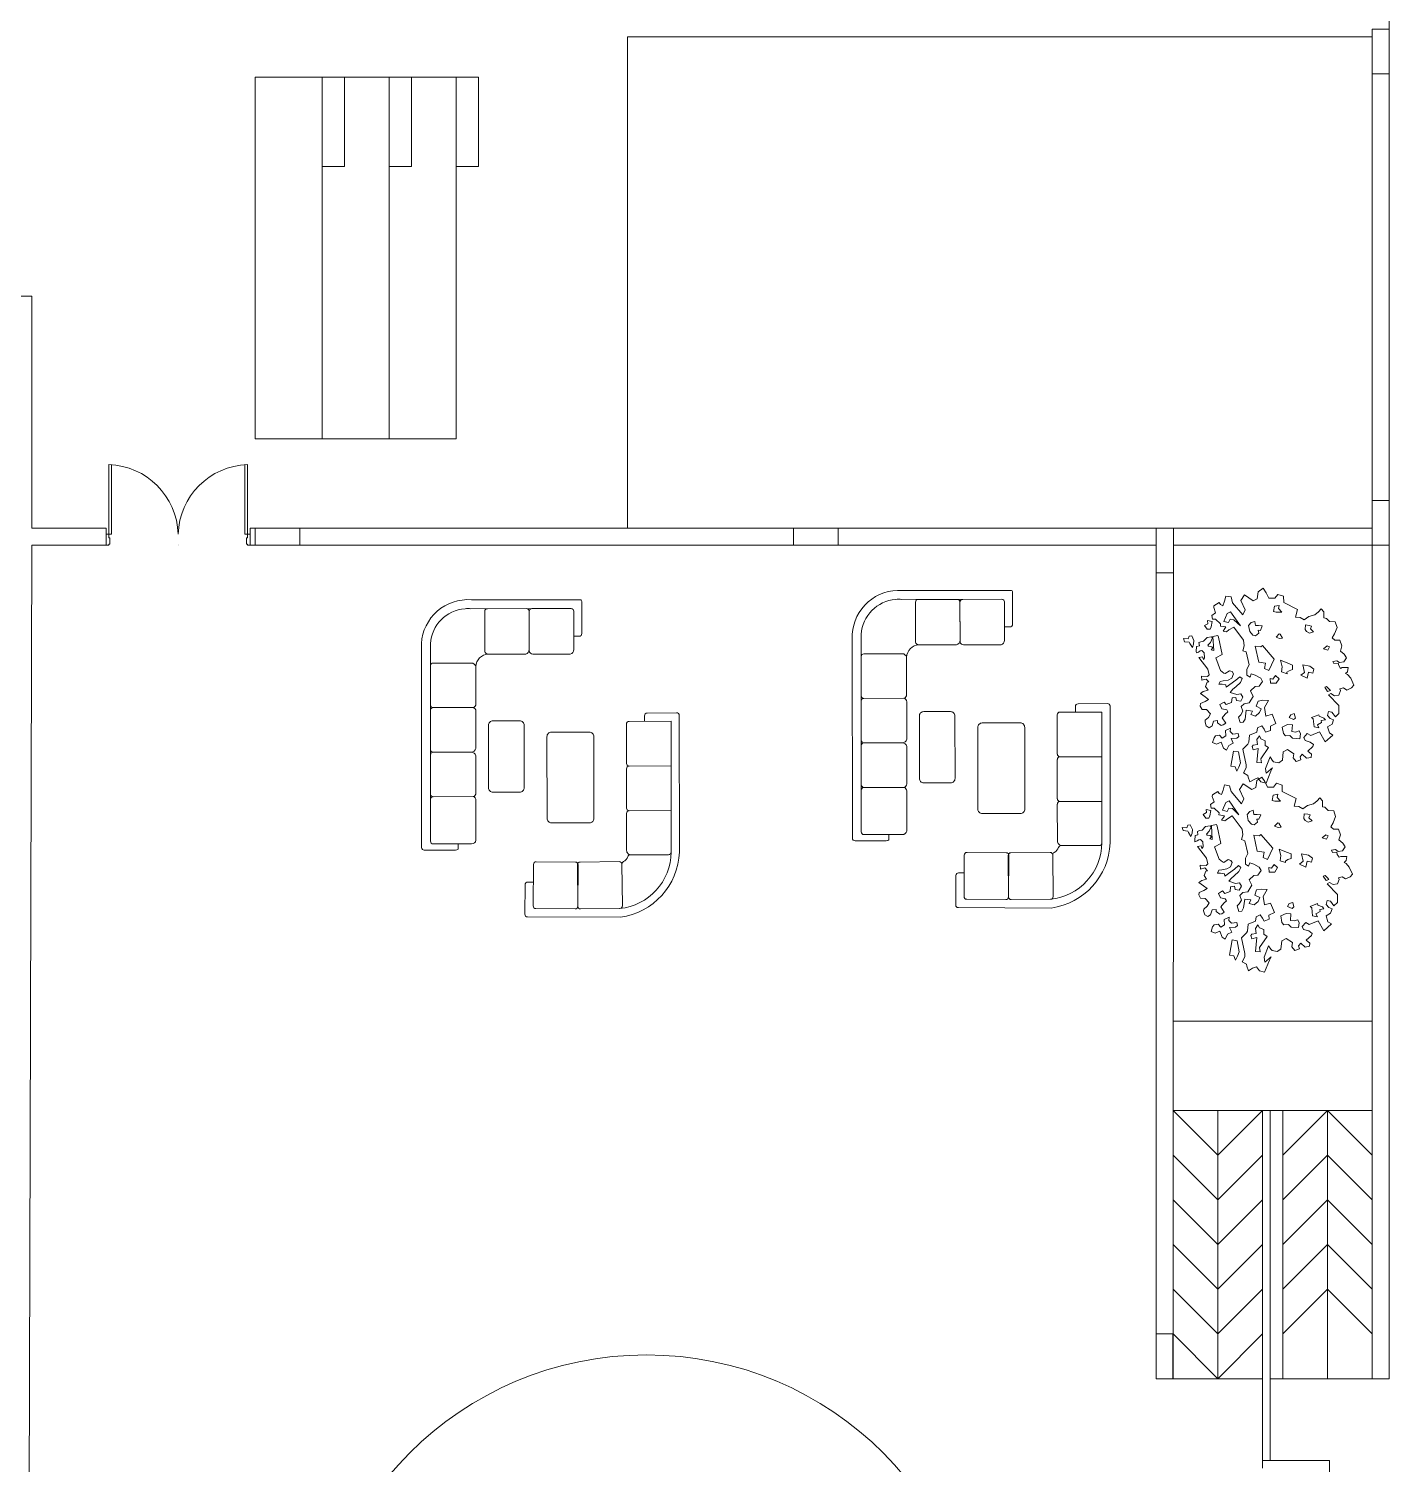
# Model space of a CAD drawing. Header units: inches. Extents: x 2 to 186, y 1 to 125.
# Drawn here: x 38.06 to 56.33, y 56.9 to 76.17 of the extents above; entities that cross this region are included whole.
import ezdxf

# ---------------------------------------------------------------- set-up
doc = ezdxf.new("R2010")
doc.units = ezdxf.units.IN
doc.header["$MEASUREMENT"] = 0
for name, color, linetype, lineweight in [('M_BRUSHES', 104, 'Continuous', 5), ('M_COL', 250, 'Continuous', 20), ('M_ELEV 2', 251, 'Continuous', 15), ('M_WALLS', 251, 'Continuous', 15)]:
    doc.layers.add(name, color=color, linetype=linetype, lineweight=lineweight)
doc.layers.add('M_FURNITURE', color=250, linetype='Continuous', lineweight=5, transparency=0.1)

msp = doc.modelspace()

# ---------------------------------------------------------------- linework, layer by layer
msp.add_line((53.432, 58.045), (53.432, 58.645))
at = {"layer": 'M_BRUSHES'}
for points in [[(54.064, 68.151), (54.066, 68.182), (54, 68.245), (53.958, 68.244), (53.95, 68.292), (53.999, 68.33), (53.975, 68.4), (53.977, 68.424), (54.049, 68.466), (54.066, 68.439), (54.098, 68.425), (54.12, 68.484), (54.139, 68.555), (54.208, 68.542), (54.227, 68.465), (54.367, 68.303), (54.398, 68.37), (54.341, 68.495), (54.39, 68.57), (54.507, 68.492), (54.558, 68.519), (54.573, 68.613), (54.639, 68.66), (54.679, 68.6), (54.715, 68.526), (54.795, 68.526), (54.835, 68.577), (54.912, 68.552), (54.915, 68.467), (55.102, 68.375), (55.075, 68.272), (55.137, 68.265), (55.191, 68.236), (55.252, 68.278), (55.333, 68.302), (55.382, 68.342), (55.417, 68.384), (55.455, 68.341), (55.456, 68.262), (55.488, 68.255), (55.531, 68.213), (55.606, 68.207), (55.631, 68.132), (55.596, 68.047), (55.567, 67.994), (55.603, 67.962), (55.67, 67.962), (55.695, 67.886), (55.676, 67.816), (55.726, 67.775), (55.758, 67.726), (55.724, 67.671), (55.664, 67.661), (55.63, 67.686), (55.576, 67.677), (55.587, 67.649), (55.648, 67.652), (55.653, 67.622), (55.677, 67.583), (55.7, 67.593), (55.779, 67.594), (55.771, 67.538), (55.744, 67.515), (55.771, 67.501), (55.815, 67.453), (55.856, 67.357), (55.824, 67.321), (55.763, 67.292), (55.72, 67.322), (55.668, 67.307), (55.678, 67.284), (55.657, 67.225), (55.597, 67.216), (55.55, 67.245), (55.516, 67.227), (55.656, 67.086), (55.655, 66.976), (55.609, 66.932), (55.561, 66.996), (55.517, 67.002), (55.502, 66.95), (55.539, 66.908), (55.584, 66.891), (55.564, 66.833), (55.502, 66.797), (55.528, 66.716), (55.575, 66.688), (55.473, 66.597), (55.395, 66.73), (55.277, 66.68), (55.229, 66.71), (55.183, 66.654), (55.201, 66.613), (55.272, 66.594), (55.314, 66.559), (55.307, 66.533), (55.237, 66.472), (55.286, 66.431), (55.282, 66.388), (55.222, 66.378), (55.165, 66.43), (55.134, 66.395), (55.146, 66.354), (55.083, 66.331), (55.044, 66.38), (55.053, 66.437), (54.965, 66.495), (54.909, 66.462), (54.897, 66.35), (54.848, 66.317), (54.778, 66.33), (54.762, 66.351), (54.731, 66.395), (54.67, 66.241), (54.681, 66.175), (54.766, 66.248), (54.744, 66.202), (54.678, 66.041), (54.608, 66.059), (54.568, 66.114), (54.517, 66.093), (54.462, 66.06), (54.439, 66.123), (54.435, 66.147), (54.374, 66.18), (54.412, 66.247), (54.411, 66.29), (54.365, 66.5), (54.433, 66.566), (54.433, 66.566), (54.447, 66.593), (54.456, 66.686), (54.553, 66.727), (54.563, 66.783), (54.62, 66.81), (54.651, 66.767), (54.67, 66.727), (54.739, 66.751), (54.736, 66.806), (54.81, 66.842), (54.758, 66.968), (54.677, 66.942), (54.658, 67.056), (54.71, 67.15), (54.635, 67.156), (54.57, 67.145), (54.545, 67.074), (54.612, 67.042), (54.59, 66.99), (54.536, 66.943), (54.472, 66.964), (54.494, 67.01), (54.413, 67.021), (54.396, 66.903), (54.372, 66.862), (54.33, 66.855), (54.306, 66.93), (54.338, 66.96), (54.367, 67.008), (54.344, 67.071), (54.386, 67.109), (54.452, 67.12), (54.505, 67.207), (54.468, 67.28), (54.532, 67.34), (54.586, 67.343), (54.631, 67.405), (54.606, 67.45), (54.531, 67.492), (54.48, 67.509), (54.463, 67.464), (54.421, 67.493), (54.42, 67.572), (54.453, 67.632), (54.412, 67.804), (54.367, 67.821), (54.386, 67.885), (54.374, 67.962), (54.244, 68.138), (54.177, 68.102), (54.145, 68.073), (54.1, 68.083), (54.125, 68.119), (54.139, 68.139), (54.064, 68.151)], [(54.155, 68.32), (54.201, 68.341), (54.333, 68.155), (54.246, 68.237), (54.196, 68.243), (54.175, 68.198), (54.11, 68.215)], [(54.793, 68.419), (54.854, 68.429), (54.847, 68.386), (54.89, 68.337), (54.813, 68.339), (54.777, 68.347)], [(53.941, 68.142), (53.954, 68.211), (53.891, 68.225), (53.897, 68.183), (53.853, 68.158), (53.886, 68.109), (53.928, 68.109)], [(54.573, 68.097), (54.58, 68.056), (54.537, 68.021), (54.501, 68.029), (54.458, 68.078), (54.444, 68.159), (54.48, 68.2), (54.526, 68.215), (54.535, 68.16), (54.577, 68.16), (54.627, 68.154), (54.602, 68.094)], [(55.262, 68.057), (55.315, 68.073), (55.273, 68.115), (55.288, 68.152), (55.258, 68.161), (55.209, 68.167), (55.205, 68.104), (55.223, 68.079)], [(53.705, 67.907), (53.709, 67.957), (53.68, 68.02), (53.644, 68.014), (53.631, 67.981), (53.57, 67.983), (53.582, 67.942), (53.645, 67.935), (53.654, 67.918), (53.688, 67.862)], [(53.851, 67.724), (53.847, 67.79), (53.816, 67.822), (53.793, 67.818), (53.771, 67.803), (53.742, 67.792), (53.74, 67.809), (53.746, 67.878), (53.782, 67.884), (53.775, 67.931), (53.803, 67.942), (53.838, 67.948), (53.885, 67.998), (53.945, 68.008), (53.96, 67.992), (53.932, 67.933), (53.896, 67.896), (53.905, 67.88), (53.948, 67.874), (53.963, 67.858), (53.943, 67.831), (53.975, 67.824), (53.965, 68.012), (54.03, 68.023), (54.04, 68.001), (54.088, 67.769), (54.004, 67.725), (54.068, 67.557), (54.111, 67.521), (54.13, 67.513), (54.185, 67.552), (54.224, 67.54), (54.241, 67.512), (54.22, 67.454), (54.17, 67.427), (54.104, 67.416), (54.062, 67.409), (54.044, 67.37), (54.087, 67.371), (54.138, 67.361), (54.143, 67.331), (54.274, 67.426), (54.327, 67.471), (54.356, 67.446), (54.333, 67.393), (54.27, 67.334), (54.233, 67.303), (54.197, 67.261), (54.287, 67.233), (54.341, 67.242), (54.366, 67.197), (54.338, 67.144), (54.281, 67.152), (54.274, 67.194), (54.221, 67.186), (54.213, 67.123), (54.143, 67.099), (54.114, 67.131), (54.058, 67.098), (54.086, 67.041), (54.149, 67.026), (54.166, 66.999), (54.129, 66.969), (54.088, 66.918), (54.136, 66.847), (54.104, 66.823), (54.074, 66.818), (54.026, 66.854), (54.026, 66.884), (53.973, 66.876), (53.953, 66.811), (53.914, 66.787), (53.874, 66.81), (53.859, 66.863), (53.861, 66.887), (53.904, 66.925), (53.932, 66.973), (53.88, 67.032), (53.818, 67.033), (53.793, 67.078), (53.799, 67.11), (53.862, 67.138), (53.907, 67.164), (53.859, 67.199), (53.796, 67.244), (53.834, 67.274), (53.899, 67.291), (53.866, 67.34), (53.887, 67.399), (53.91, 67.403), (53.874, 67.439), (53.815, 67.424), (53.813, 67.478), (53.892, 67.474), (53.914, 67.495), (53.895, 67.572), (53.776, 67.73), (53.824, 67.738), (53.836, 67.703)], [(54.656, 67.58), (54.716, 67.555), (54.788, 67.707), (54.629, 67.889), (54.61, 67.872), (54.532, 67.88), (54.579, 67.666), (54.672, 67.653)], [(54.869, 68.041), (54.854, 68.045), (54.812, 68.003), (54.858, 67.983), (54.898, 67.99)], [(55.509, 67.826), (55.53, 67.871), (55.499, 67.887), (55.45, 67.844)], [(54.972, 67.653), (55.032, 67.628), (55.035, 67.566), (54.989, 67.551), (54.957, 67.532), (54.96, 67.512), (54.887, 67.535), (54.896, 67.606), (54.874, 67.693)], [(54.737, 67.384), (54.814, 67.383), (54.852, 67.445), (54.804, 67.486), (54.77, 67.439), (54.733, 67.447)], [(55.265, 67.611), (55.321, 67.571), (55.308, 67.52), (55.25, 67.532), (55.229, 67.451), (55.145, 67.493), (55.195, 67.53), (55.171, 67.63)], [(55.525, 67.305), (55.542, 67.286), (55.502, 67.273), (55.465, 67.33), (55.491, 67.341)], [(55.009, 66.961), (55.055, 66.976), (55.072, 66.916), (55.047, 66.898), (54.987, 66.923)], [(55.456, 66.916), (55.474, 66.891), (55.42, 66.882), (55.424, 66.855), (55.367, 66.825), (55.387, 66.786), (55.322, 66.797), (55.311, 66.906), (55.287, 66.923), (55.386, 66.961), (55.389, 66.94)], [(54.286, 66.646), (54.312, 66.668), (54.305, 66.71), (54.234, 66.698), (54.197, 66.736), (54.202, 66.779), (54.134, 66.749), (54.14, 66.677), (54.09, 66.644), (54.053, 66.687), (53.999, 66.678), (53.979, 66.651), (53.959, 66.586), (54.012, 66.564), (54.074, 66.593), (54.106, 66.513), (54.147, 66.483), (54.179, 66.549), (54.236, 66.577), (54.208, 66.64)], [(54.968, 66.829), (55.031, 66.825), (55.025, 66.734), (55.075, 66.728), (55.122, 66.743), (55.142, 66.704), (55.132, 66.639), (55.033, 66.644), (54.999, 66.68), (54.937, 66.677), (54.911, 66.708), (54.896, 66.796)], [(54.608, 66.637), (54.668, 66.612), (54.665, 66.549), (54.711, 66.521), (54.608, 66.37), (54.617, 66.316), (54.554, 66.319), (54.574, 66.506), (54.507, 66.488), (54.492, 66.534), (54.504, 66.55), (54.565, 66.56), (54.554, 66.628), (54.588, 66.676)], [(54.334, 66.314), (54.31, 66.461), (54.24, 66.473), (54.207, 66.269), (54.263, 66.259), (54.285, 66.202), (54.313, 66.255)], [(54.046, 65.615), (54.047, 65.645), (53.981, 65.708), (53.939, 65.707), (53.931, 65.755), (53.98, 65.793), (53.956, 65.863), (53.958, 65.887), (54.03, 65.929), (54.047, 65.902), (54.08, 65.888), (54.101, 65.947), (54.12, 66.018), (54.189, 66.005), (54.208, 65.928), (54.348, 65.766), (54.379, 65.833), (54.322, 65.959), (54.371, 66.033), (54.488, 65.955), (54.539, 65.982), (54.554, 66.076), (54.62, 66.123), (54.66, 66.063), (54.696, 65.989), (54.776, 65.99), (54.816, 66.04), (54.893, 66.015), (54.896, 65.93), (55.083, 65.838), (55.056, 65.735), (55.119, 65.728), (55.172, 65.699), (55.233, 65.741), (55.314, 65.766), (55.363, 65.805), (55.399, 65.847), (55.436, 65.804), (55.437, 65.725), (55.469, 65.718), (55.512, 65.676), (55.587, 65.67), (55.612, 65.595), (55.577, 65.51), (55.548, 65.457), (55.584, 65.425), (55.651, 65.425), (55.676, 65.349), (55.657, 65.279), (55.707, 65.238), (55.739, 65.189), (55.705, 65.134), (55.645, 65.124), (55.611, 65.149), (55.558, 65.14), (55.568, 65.112), (55.629, 65.115), (55.634, 65.085), (55.658, 65.046), (55.682, 65.057), (55.761, 65.057), (55.752, 65.002), (55.725, 64.978), (55.752, 64.964), (55.796, 64.916), (55.837, 64.82), (55.806, 64.784), (55.744, 64.755), (55.701, 64.785), (55.65, 64.77), (55.659, 64.747), (55.638, 64.689), (55.578, 64.679), (55.531, 64.708), (55.497, 64.69), (55.637, 64.549), (55.637, 64.439), (55.59, 64.395), (55.542, 64.459), (55.498, 64.465), (55.483, 64.413), (55.52, 64.371), (55.565, 64.354), (55.545, 64.296), (55.483, 64.261), (55.509, 64.18), (55.556, 64.151), (55.454, 64.06), (55.376, 64.193), (55.258, 64.143), (55.21, 64.173), (55.164, 64.117), (55.182, 64.076), (55.253, 64.057), (55.295, 64.022), (55.288, 63.996), (55.218, 63.935), (55.267, 63.894), (55.263, 63.851), (55.203, 63.841), (55.146, 63.893), (55.115, 63.858), (55.127, 63.817), (55.064, 63.795), (55.025, 63.843), (55.035, 63.9), (54.946, 63.958), (54.89, 63.925), (54.878, 63.813), (54.829, 63.78), (54.759, 63.793), (54.743, 63.814), (54.712, 63.858), (54.651, 63.704), (54.662, 63.638), (54.747, 63.711), (54.725, 63.665), (54.659, 63.504), (54.59, 63.522), (54.549, 63.577), (54.498, 63.556), (54.443, 63.523), (54.42, 63.586), (54.416, 63.61), (54.355, 63.643), (54.393, 63.711), (54.392, 63.753), (54.346, 63.963), (54.414, 64.03), (54.414, 64.03), (54.428, 64.056), (54.437, 64.149), (54.534, 64.19), (54.544, 64.246), (54.601, 64.273), (54.632, 64.23), (54.651, 64.19), (54.72, 64.214), (54.717, 64.269), (54.791, 64.305), (54.739, 64.431), (54.658, 64.406), (54.639, 64.519), (54.691, 64.613), (54.617, 64.619), (54.551, 64.608), (54.526, 64.537), (54.593, 64.505), (54.571, 64.453), (54.517, 64.406), (54.453, 64.427), (54.475, 64.473), (54.394, 64.484), (54.377, 64.366), (54.353, 64.325), (54.311, 64.318), (54.288, 64.393), (54.319, 64.423), (54.348, 64.471), (54.325, 64.534), (54.367, 64.572), (54.433, 64.583), (54.486, 64.671), (54.449, 64.744), (54.513, 64.803), (54.567, 64.807), (54.612, 64.868), (54.587, 64.913), (54.512, 64.956), (54.461, 64.972), (54.444, 64.927), (54.402, 64.956), (54.401, 65.035), (54.434, 65.096), (54.393, 65.267), (54.348, 65.284), (54.368, 65.348), (54.355, 65.425), (54.225, 65.601), (54.158, 65.565), (54.126, 65.536), (54.081, 65.547), (54.106, 65.582), (54.12, 65.602), (54.046, 65.615)], [(54.136, 65.783), (54.182, 65.804), (54.314, 65.618), (54.227, 65.7), (54.177, 65.706), (54.157, 65.661), (54.091, 65.678)], [(54.774, 65.882), (54.835, 65.892), (54.828, 65.849), (54.871, 65.8), (54.794, 65.802), (54.758, 65.81)], [(53.922, 65.605), (53.935, 65.674), (53.872, 65.688), (53.878, 65.646), (53.834, 65.621), (53.867, 65.572), (53.909, 65.572)], [(54.555, 65.56), (54.561, 65.519), (54.518, 65.484), (54.482, 65.492), (54.439, 65.541), (54.426, 65.622), (54.461, 65.663), (54.507, 65.678), (54.516, 65.623), (54.558, 65.623), (54.608, 65.617), (54.583, 65.557)], [(55.243, 65.52), (55.296, 65.536), (55.254, 65.578), (55.269, 65.615), (55.239, 65.624), (55.19, 65.63), (55.186, 65.567), (55.204, 65.542)], [(53.686, 65.37), (53.69, 65.42), (53.661, 65.483), (53.626, 65.477), (53.612, 65.444), (53.552, 65.446), (53.563, 65.405), (53.626, 65.398), (53.635, 65.381), (53.669, 65.325)], [(53.832, 65.187), (53.828, 65.253), (53.798, 65.285), (53.774, 65.281), (53.752, 65.266), (53.723, 65.255), (53.721, 65.272), (53.727, 65.341), (53.763, 65.347), (53.756, 65.394), (53.784, 65.405), (53.819, 65.411), (53.866, 65.461), (53.926, 65.471), (53.941, 65.455), (53.913, 65.396), (53.877, 65.359), (53.886, 65.343), (53.929, 65.338), (53.944, 65.321), (53.924, 65.294), (53.956, 65.287), (53.946, 65.475), (54.012, 65.486), (54.021, 65.464), (54.069, 65.232), (53.985, 65.188), (54.049, 65.02), (54.093, 64.984), (54.112, 64.976), (54.167, 65.015), (54.205, 65.003), (54.222, 64.975), (54.201, 64.917), (54.151, 64.89), (54.085, 64.879), (54.043, 64.872), (54.025, 64.833), (54.068, 64.834), (54.119, 64.824), (54.124, 64.794), (54.255, 64.889), (54.308, 64.934), (54.337, 64.909), (54.314, 64.856), (54.251, 64.797), (54.214, 64.766), (54.178, 64.724), (54.268, 64.696), (54.322, 64.705), (54.347, 64.66), (54.319, 64.607), (54.263, 64.615), (54.256, 64.658), (54.202, 64.649), (54.194, 64.586), (54.125, 64.562), (54.095, 64.594), (54.039, 64.561), (54.068, 64.504), (54.13, 64.489), (54.147, 64.462), (54.11, 64.432), (54.069, 64.381), (54.117, 64.31), (54.085, 64.286), (54.055, 64.281), (54.007, 64.317), (54.007, 64.347), (53.954, 64.339), (53.934, 64.274), (53.895, 64.25), (53.855, 64.273), (53.84, 64.326), (53.842, 64.35), (53.885, 64.389), (53.913, 64.436), (53.861, 64.495), (53.799, 64.496), (53.774, 64.541), (53.781, 64.573), (53.844, 64.601), (53.888, 64.627), (53.84, 64.662), (53.777, 64.707), (53.815, 64.737), (53.88, 64.754), (53.847, 64.803), (53.868, 64.862), (53.891, 64.866), (53.855, 64.903), (53.797, 64.887), (53.794, 64.941), (53.874, 64.937), (53.895, 64.958), (53.876, 65.035), (53.758, 65.193), (53.805, 65.201), (53.817, 65.166)], [(54.637, 65.043), (54.697, 65.018), (54.769, 65.17), (54.61, 65.352), (54.591, 65.335), (54.513, 65.344), (54.56, 65.129), (54.653, 65.116)], [(54.85, 65.504), (54.835, 65.508), (54.793, 65.466), (54.839, 65.446), (54.88, 65.453)], [(55.49, 65.289), (55.511, 65.334), (55.48, 65.35), (55.431, 65.307)], [(54.953, 65.116), (55.013, 65.091), (55.016, 65.029), (54.97, 65.015), (54.938, 64.995), (54.941, 64.975), (54.868, 64.998), (54.877, 65.069), (54.855, 65.156)], [(55.246, 65.074), (55.302, 65.034), (55.289, 64.983), (55.231, 64.995), (55.21, 64.914), (55.126, 64.956), (55.176, 64.993), (55.152, 65.093)], [(54.718, 64.847), (54.795, 64.846), (54.833, 64.908), (54.785, 64.949), (54.751, 64.902), (54.714, 64.91)], [(55.506, 64.768), (55.523, 64.75), (55.483, 64.736), (55.446, 64.793), (55.472, 64.804)], [(54.99, 64.424), (55.036, 64.439), (55.053, 64.379), (55.028, 64.361), (54.968, 64.386)], [(55.437, 64.379), (55.455, 64.354), (55.401, 64.345), (55.405, 64.318), (55.348, 64.288), (55.368, 64.249), (55.303, 64.26), (55.292, 64.369), (55.269, 64.387), (55.367, 64.424), (55.371, 64.403)], [(54.267, 64.109), (54.293, 64.131), (54.286, 64.173), (54.215, 64.161), (54.178, 64.199), (54.183, 64.242), (54.116, 64.212), (54.121, 64.14), (54.071, 64.107), (54.034, 64.15), (53.981, 64.141), (53.96, 64.114), (53.941, 64.049), (53.993, 64.027), (54.055, 64.056), (54.087, 63.976), (54.128, 63.946), (54.16, 64.012), (54.217, 64.04), (54.189, 64.103)], [(54.949, 64.292), (55.012, 64.288), (55.006, 64.197), (55.056, 64.191), (55.103, 64.206), (55.123, 64.167), (55.113, 64.103), (55.014, 64.107), (54.98, 64.144), (54.918, 64.14), (54.892, 64.171), (54.877, 64.259)], [(54.589, 64.1), (54.649, 64.075), (54.646, 64.012), (54.692, 63.984), (54.589, 63.833), (54.598, 63.779), (54.535, 63.783), (54.555, 63.969), (54.488, 63.951), (54.474, 63.997), (54.485, 64.013), (54.546, 64.023), (54.535, 64.091), (54.569, 64.139)], [(54.315, 63.777), (54.291, 63.924), (54.221, 63.937), (54.188, 63.732), (54.245, 63.722), (54.267, 63.665), (54.294, 63.718)]]:
    msp.add_lwpolyline(points, close=True, dxfattribs=at)
at = {"layer": 'M_COL'}
for points in [[(56.103, 76.166), (56.333, 76.166), (56.333, 75.566), (56.103, 75.566)], [(56.103, 69.836), (56.333, 69.836), (56.333, 69.236), (56.103, 69.236)], [(41.103, 69.236), (41.103, 69.466), (41.703, 69.466), (41.703, 69.236)], [(48.333, 69.236), (48.333, 69.466), (48.933, 69.466), (48.933, 69.236)], [(53.203, 69.466), (53.433, 69.466), (53.433, 68.866), (53.203, 68.866)], [(53.202, 58.645), (53.432, 58.645), (53.432, 58.045), (53.202, 58.045)]]:
    msp.add_lwpolyline(points, close=True, dxfattribs=at)
at = {"layer": 'M_ELEV 2'}
for p, q in [((41.103, 70.666), (41.103, 75.523)), ((43.803, 75.523), (41.103, 75.523)), ((42.003, 70.666), (42.003, 75.523)), ((42.303, 74.323), (42.303, 75.523)), ((42.903, 70.666), (42.903, 75.523)), ((43.203, 74.323), (43.203, 75.523)), ((43.803, 70.666), (43.803, 75.523)), ((44.103, 75.523), (43.803, 75.523)), ((44.103, 74.323), (44.103, 75.523)), ((42.303, 74.323), (42.003, 74.323)), ((43.203, 74.323), (42.903, 74.323)), ((44.103, 74.323), (43.803, 74.323)), ((43.803, 70.666), (41.103, 70.666)), ((56.103, 69.236), (56.102, 58.045)), ((56.333, 69.236), (56.332, 58.045)), ((53.432, 62.845), (56.102, 62.845)), ((56.102, 62.845), (56.102, 58.045)), ((53.432, 61.645), (56.102, 61.645)), ((54.032, 61.045), (53.432, 61.645)), ((54.032, 58.045), (54.032, 61.645)), ((54.632, 61.645), (54.032, 61.045)), ((54.632, 61.645), (54.632, 56.845)), ((54.732, 61.645), (54.732, 56.945)), ((54.902, 58.045), (54.902, 61.645)), ((55.502, 61.645), (54.902, 61.045)), ((55.502, 58.045), (55.502, 61.645)), ((56.102, 61.045), (55.502, 61.645)), ((54.032, 60.445), (53.432, 61.045)), ((54.632, 61.045), (54.032, 60.445)), ((55.502, 61.045), (54.902, 60.445)), ((56.102, 60.445), (55.502, 61.045)), ((54.032, 59.845), (53.432, 60.445)), ((54.632, 60.445), (54.032, 59.845)), ((55.502, 60.445), (54.902, 59.845)), ((56.102, 59.845), (55.502, 60.445)), ((54.032, 59.245), (53.432, 59.845)), ((54.632, 59.845), (54.032, 59.245)), ((55.502, 59.845), (54.902, 59.245)), ((56.102, 59.245), (55.502, 59.845)), ((54.032, 58.645), (53.432, 59.245)), ((54.632, 59.245), (54.032, 58.645)), ((55.502, 59.245), (54.902, 58.645)), ((56.102, 58.645), (55.502, 59.245)), ((54.032, 58.045), (53.432, 58.645)), ((54.632, 58.645), (54.032, 58.045)), ((54.632, 58.045), (53.202, 58.045)), ((56.332, 58.045), (54.732, 58.045)), ((55.532, 56.945), (54.632, 56.945)), ((55.532, 56.945), (55.532, 50.845))]:
    msp.add_line(p, q, dxfattribs=at)
at = {"layer": 'M_FURNITURE'}
for p, q in [((39.175, 69.386), (39.175, 70.318)), ((40.963, 69.386), (40.963, 70.318)), ((39.103, 69.386), (39.103, 69.236)), ((39.136, 69.386), (39.103, 69.386)), ((39.103, 69.236), (39.136, 69.236)), ((39.136, 69.338), (39.136, 69.386)), ((39.151, 69.338), (39.136, 69.338)), ((39.136, 69.236), (39.136, 69.252)), ((39.136, 69.252), (39.151, 69.252)), ((39.151, 69.252), (39.151, 69.338)), ((40.069, 69.236), (40.069, 69.236)), ((40.987, 69.252), (40.987, 69.338)), ((40.987, 69.338), (41.002, 69.338)), ((41.002, 69.252), (40.987, 69.252)), ((41.002, 69.338), (41.002, 69.386)), ((41.002, 69.386), (41.035, 69.386)), ((41.002, 69.236), (41.002, 69.252)), ((41.035, 69.236), (41.002, 69.236)), ((41.035, 69.386), (41.035, 69.236)), ((52.548, 67.112), (52.153, 67.108)), ((46.332, 66.947), (46.333, 66.872)), ((46.763, 66.987), (46.368, 66.983)), ((46.8, 65.115), (46.798, 66.96)), ((51.874, 66.961), (51.875, 66.433)), ((51.91, 66.997), (52.473, 66.997)), ((52.117, 67.071), (52.118, 66.997)), ((52.474, 65.24), (52.473, 66.997)), ((52.584, 65.239), (52.583, 67.085)), ((46.09, 66.836), (46.09, 66.308)), ((46.125, 66.872), (46.688, 66.873)), ((46.689, 65.116), (46.688, 66.873)), ((51.875, 66.361), (51.875, 65.833)), ((52.473, 66.397), (51.911, 66.397)), ((46.09, 66.236), (46.09, 65.708)), ((46.688, 66.273), (46.126, 66.272)), ((51.875, 65.761), (51.876, 65.264)), ((51.911, 65.797), (52.474, 65.797)), ((46.091, 65.636), (46.091, 65.139)), ((46.126, 65.672), (46.689, 65.673)), ((51.926, 65.204), (52.438, 65.204)), ((45.403, 64.983), (44.877, 64.987)), ((45.467, 64.983), (45.993, 64.988)), ((46.141, 65.079), (46.653, 65.08)), ((50.626, 65.076), (50.622, 64.518)), ((51.188, 65.108), (50.662, 65.112)), ((51.22, 64.514), (51.216, 65.071)), ((51.22, 65.076), (51.22, 64.514)), ((51.22, 65.076), (51.22, 64.514)), ((51.22, 64.514), (51.224, 65.071)), ((51.252, 65.108), (51.778, 65.113)), ((51.814, 65.081), (51.818, 64.519)), ((44.841, 64.951), (44.837, 64.394)), ((45.435, 64.389), (45.431, 64.947)), ((45.435, 64.951), (45.435, 64.389)), ((45.435, 64.951), (45.435, 64.389)), ((45.435, 64.389), (45.439, 64.947)), ((46.029, 64.956), (46.034, 64.395)), ((50.51, 64.407), (50.513, 64.802)), ((50.55, 64.837), (50.624, 64.837)), ((44.725, 64.282), (44.729, 64.677)), ((44.765, 64.713), (44.839, 64.712)), ((50.658, 64.482), (51.184, 64.478)), ((51.783, 64.483), (51.257, 64.478)), ((46.008, 64.241), (44.761, 64.246)), ((44.873, 64.358), (45.399, 64.354)), ((45.998, 64.359), (45.472, 64.354)), ((51.792, 64.365), (50.546, 64.37))]:
    msp.add_line(p, q, dxfattribs=at)
for points in [[(39.136, 69.386), (39.136, 70.319, -0.396451), (40.069, 69.386, -0.396451)], [(41.002, 69.386), (41.002, 70.319, 0.396451), (40.069, 69.386, 0.396451)], [(51.176, 68.14), (51.238, 68.14, 0.414214), (51.274, 68.176), (51.274, 68.607, 0.414214), (51.25, 68.63), (49.79, 68.629, 0.417206), (49.121, 68.042), (49.123, 65.303, 0.414214), (49.159, 65.267), (49.578, 65.267, 0.162278), (49.614, 65.279), (49.614, 65.351)], [(45.391, 68.015), (45.454, 68.015, 0.414214), (45.489, 68.051), (45.489, 68.482, 0.414214), (45.465, 68.506), (44.006, 68.505, 0.417206), (43.336, 67.918), (43.338, 65.178, 0.414214), (43.374, 65.142), (43.793, 65.143, 0.162278), (43.829, 65.155), (43.829, 65.227)], [(49.705, 68.51, 0.371492), (49.241, 68.039), (49.243, 65.423)], [(51.13, 68.511), (49.786, 68.51, 0.039865), (49.705, 68.51)], [(43.921, 68.385, 0.371492), (43.456, 67.914), (43.458, 65.298)], [(45.346, 68.386), (44.001, 68.385, 0.039865), (43.921, 68.385)]]:
    msp.add_lwpolyline(points, format="xyb", dxfattribs=at)
for points in [[(39.136, 69.386), (39.175, 69.386)], [(41.002, 69.386), (40.963, 69.386)], [(51.154, 68.502), (51.154, 68.502)], [(45.37, 68.377), (45.37, 68.377)]]:
    msp.add_lwpolyline(points, dxfattribs=at)
for points in [[(40.069, 69.386), (40.069, 69.386)], [(40.069, 69.252), (40.069, 69.252)]]:
    msp.add_lwpolyline(points, close=True, dxfattribs=at)
for points in [[(50.006, 68.51), (50.532, 68.51, -0.414214), (50.568, 68.474), (50.569, 67.96, -0.350781), (50.521, 67.9), (50.018, 67.9, -0.333333), (49.97, 67.936), (49.97, 68.474, -0.414214)], [(50.604, 68.51), (51.13, 68.511, -0.414214), (51.166, 68.475), (51.167, 67.96, -0.350781), (51.119, 67.901), (50.617, 67.9, -0.333333), (50.569, 67.936), (50.568, 68.474, -0.414214)], [(44.221, 68.385), (44.747, 68.386, -0.414214), (44.783, 68.35), (44.784, 67.835, -0.350781), (44.736, 67.776), (44.234, 67.775, -0.333333), (44.186, 67.811), (44.185, 68.349, -0.414214)], [(44.819, 68.386), (45.346, 68.386, -0.414214), (45.382, 68.35), (45.382, 67.836, -0.350781), (45.334, 67.776), (44.832, 67.776, -0.333333), (44.784, 67.811), (44.783, 68.35, -0.414214)], [(49.241, 67.217), (49.241, 67.743, -0.414214), (49.277, 67.779), (49.791, 67.78, -0.350781), (49.851, 67.732), (49.851, 67.23, -0.333333), (49.816, 67.182), (49.277, 67.181, -0.414214)], [(43.456, 67.093), (43.456, 67.619, -0.414214), (43.492, 67.655), (44.006, 67.655, -0.350781), (44.066, 67.607), (44.067, 67.105, -0.333333), (44.031, 67.057), (43.492, 67.057, -0.414214)], [(49.241, 67.145), (49.242, 66.619, 0.414214), (49.278, 66.583), (49.792, 66.583, 0.350781), (49.852, 66.631), (49.852, 67.134, 0.333333), (49.816, 67.182), (49.277, 67.181, 0.414214)], [(43.456, 67.021), (43.457, 66.494, 0.414214), (43.493, 66.458), (44.007, 66.459, 0.350781), (44.067, 66.507), (44.067, 67.009, 0.333333), (44.031, 67.057), (43.492, 67.057, 0.414214)], [(50.44, 67.003), (50.081, 67.003, 0.414214), (50.022, 66.943), (50.022, 66.106, 0.414214), (50.082, 66.046), (50.441, 66.046, 0.414214), (50.501, 66.106), (50.5, 66.944, 0.414214)], [(44.655, 66.879), (44.296, 66.879, 0.414214), (44.237, 66.819), (44.237, 65.981, 0.414214), (44.297, 65.922), (44.656, 65.922, 0.414214), (44.716, 65.982), (44.715, 66.819, 0.414214)], [(45.081, 66.726), (45.592, 66.726, -0.414214), (45.652, 66.666), (45.653, 65.569, -0.414214), (45.593, 65.509), (45.082, 65.509, -0.414214), (45.023, 65.569), (45.022, 66.666, -0.414214)], [(50.866, 66.85), (51.377, 66.851, -0.414214), (51.437, 66.791), (51.438, 65.694, -0.414214), (51.378, 65.634), (50.867, 65.634, -0.414214), (50.807, 65.693), (50.806, 66.79, -0.414214)], [(49.242, 66.021), (49.242, 66.547, -0.414214), (49.278, 66.583), (49.792, 66.583, -0.350781), (49.852, 66.536), (49.852, 66.033, -0.333333), (49.817, 65.985), (49.278, 65.985, -0.414214)], [(43.457, 65.896), (43.457, 66.423, -0.414214), (43.493, 66.458), (44.007, 66.459, -0.350781), (44.067, 66.411), (44.068, 65.909, -0.333333), (44.032, 65.861), (43.493, 65.86, -0.414214)], [(49.242, 65.949), (49.243, 65.387, 0.414214), (49.279, 65.351), (49.793, 65.351, 0.350781), (49.853, 65.399), (49.852, 65.937, 0.333333), (49.817, 65.985), (49.278, 65.985, 0.414214)], [(43.457, 65.824), (43.458, 65.262, 0.414214), (43.494, 65.226), (44.008, 65.227, 0.350781), (44.068, 65.275), (44.068, 65.813, 0.333333), (44.032, 65.861), (43.493, 65.86, 0.414214)]]:
    msp.add_lwpolyline(points, format="xyb", close=True, dxfattribs=at)
for centre, radius, start, end in [((51.188, 68.171), 0.0339, 230.3971, 248.204), ((45.403, 68.047), 0.0339, 230.3971, 248.204), ((50.027, 67.724), 0.176, 92.8002, 177.2949), ((44.242, 67.599), 0.176, 92.8002, 177.2949), ((52.153, 67.072), 0.0359, 90.5367, 180.5367), ((52.548, 67.076), 0.0359, 0.5367, 90.5367), ((46.368, 66.947), 0.0359, 90.5367, 180.5367), ((46.763, 66.951), 0.0359, 0.5367, 90.5367), ((51.91, 66.961), 0.0359, 90.0475, 180.0475), ((46.125, 66.836), 0.0359, 90.0475, 180.0475), ((51.911, 66.433), 0.0359, 180.0475, 270.0475), ((51.911, 66.361), 0.0359, 90.0475, 180.0475), ((46.126, 66.308), 0.0359, 180.0475, 270.0475), ((46.126, 66.236), 0.0359, 90.0475, 180.0475), ((51.911, 65.833), 0.0359, 180.0475, 270.0475), ((51.911, 65.761), 0.0359, 90.0475, 180.0475), ((46.126, 65.708), 0.0359, 180.0475, 270.0475), ((46.126, 65.636), 0.0359, 90.0475, 180.0475), ((51.706, 65.247), 0.768, 275.7343, 359.5045), ((51.666, 65.275), 0.919, 277.9124, 357.7711), ((51.777, 65.222), 0.123, 297.5311, 340.2942), ((51.936, 65.264), 0.0598, 180.0475, 270.0475), ((51.926, 65.168), 0.0359, 90.0475, 160.2942), ((52.438, 65.24), 0.0359, 270.0475, 0.0475), ((44.877, 64.951), 0.0359, 89.5584, 179.5584), ((45.403, 64.947), 0.0359, 359.5584, 89.5584), ((45.467, 64.947), 0.0359, 90.5367, 180.5367), ((45.993, 64.952), 0.0359, 0.5367, 90.5367), ((45.921, 65.122), 0.768, 275.7343, 359.5045), ((45.881, 65.151), 0.919, 277.9124, 357.7711), ((46.065, 64.956), 0.0359, 117.5311, 180.4507), ((45.992, 65.097), 0.123, 297.5311, 340.2942), ((46.151, 65.139), 0.0598, 180.0475, 270.0475), ((46.141, 65.044), 0.0359, 90.0475, 160.2942), ((46.653, 65.116), 0.0359, 270.0475, 0.0475), ((50.662, 65.076), 0.0359, 89.5584, 179.5584), ((51.188, 65.072), 0.0359, 359.5584, 89.5584), ((51.252, 65.072), 0.0359, 90.5367, 180.5367), ((51.778, 65.077), 0.0359, 0.5367, 90.5367), ((51.85, 65.081), 0.0359, 117.5311, 180.4507), ((50.549, 64.801), 0.0359, 89.5584, 179.5584), ((44.764, 64.677), 0.0359, 89.5584, 179.5584), ((44.873, 64.393), 0.0359, 179.5584, 269.5584), ((45.4, 64.389), 0.0359, 269.5584, 359.5584), ((45.471, 64.389), 0.0359, 180.5367, 270.5367), ((45.998, 64.394), 0.0359, 270.5367, 0.5367), ((50.546, 64.406), 0.0359, 179.5584, 269.5584), ((50.658, 64.518), 0.0359, 179.5584, 269.5584), ((51.184, 64.514), 0.0359, 269.5584, 359.5584), ((51.256, 64.514), 0.0359, 180.5367, 270.5367), ((51.783, 64.519), 0.0359, 270.5367, 0.5367), ((44.761, 64.282), 0.0359, 179.5584, 269.5584)]:
    msp.add_arc(centre, radius, start, end, dxfattribs=at)
at = {"layer": 'M_WALLS'}
for p, q in [((56.333, 92.166), (56.333, 69.236)), ((46.103, 69.466), (46.103, 76.066)), ((46.103, 76.066), (56.103, 76.066)), ((56.103, 76.066), (56.103, 69.466)), ((38.103, 72.581), (37.488, 72.581)), ((38.103, 69.466), (38.103, 72.581)), ((39.103, 69.466), (38.103, 69.466)), ((39.103, 69.466), (39.103, 69.236)), ((41.035, 69.236), (41.035, 69.466)), ((41.035, 69.466), (41.103, 69.466)), ((56.103, 69.466), (41.103, 69.466)), ((41.103, 69.466), (41.103, 69.236)), ((38.065, 54.845), (38.103, 69.236)), ((38.103, 69.236), (38.102, 69.236)), ((39.103, 69.236), (38.103, 69.236)), ((39.103, 69.236), (38.103, 69.236)), ((41.103, 69.236), (41.035, 69.236)), ((53.203, 69.236), (41.103, 69.236)), ((53.202, 58.045), (53.203, 69.236)), ((53.433, 69.236), (53.432, 58.045)), ((56.333, 69.236), (53.433, 69.236))]:
    msp.add_line(p, q, dxfattribs=at)
msp.add_circle((46.357, 53.864), 4.5, dxfattribs=at)

doc.saveas('drawing.dxf')
